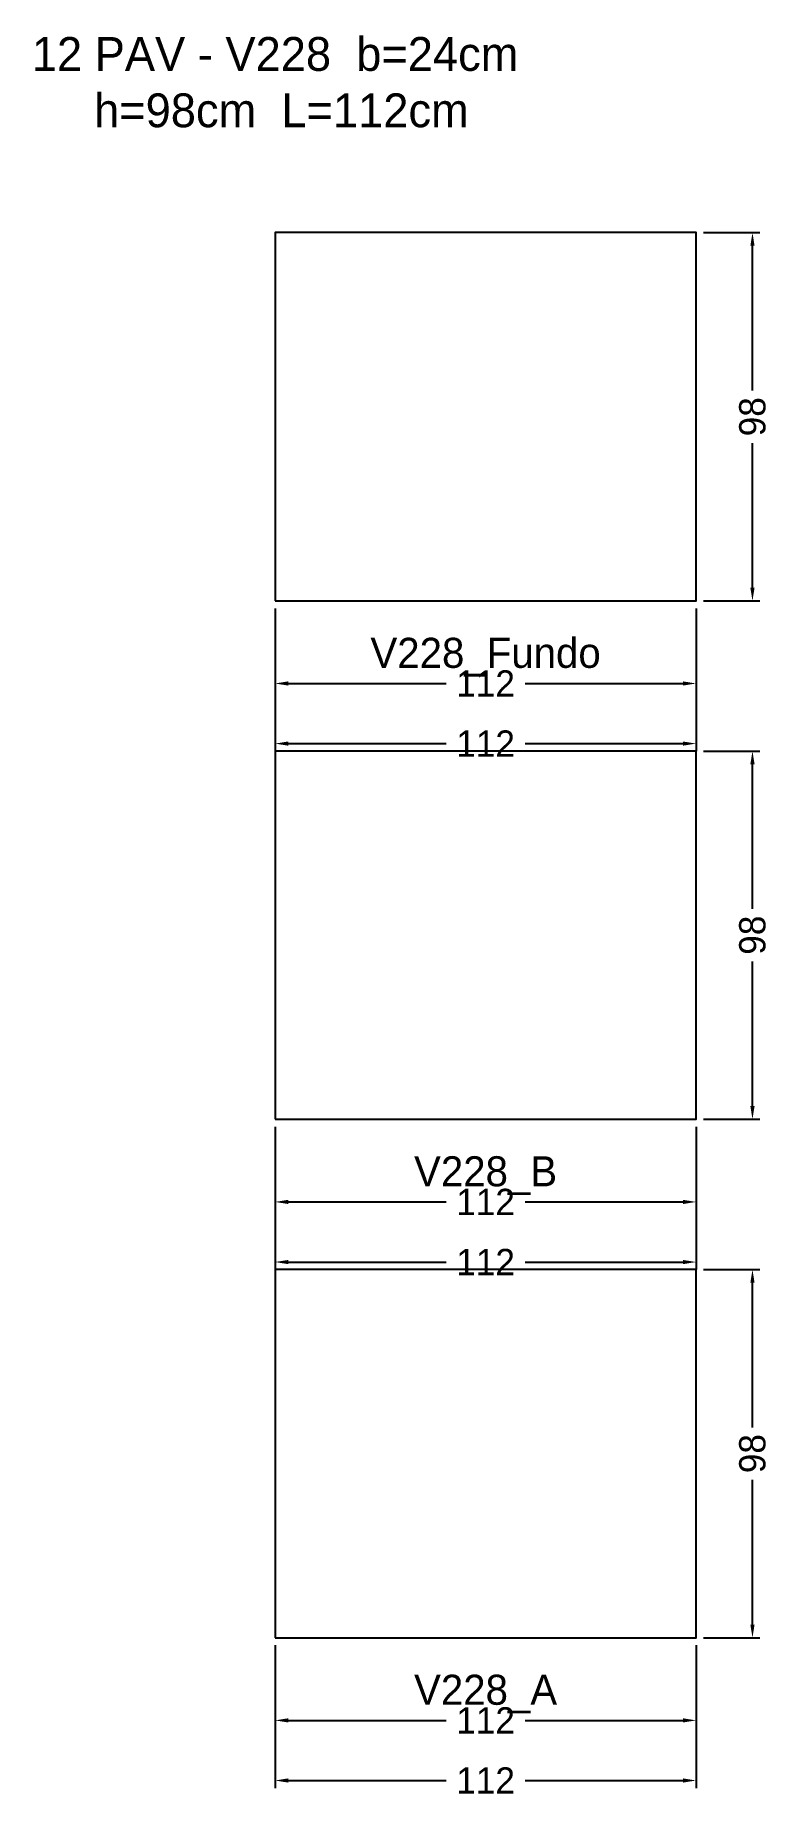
# Model space of a CAD drawing. Header units: metres. Extents: x -64 to 132, y -43 to 427.
import ezdxf

# ---------------------------------------------------------------- set-up
doc = ezdxf.new("R2010")
doc.units = ezdxf.units.M
for name, color, linetype in [('COTA', 3, 'Continuous'), ('NOMENCLATURA', 2, 'Continuous'), ('Paineis', 7, 'Continuous'), ('Texto Secao', 2, 'Continuous')]:
    doc.layers.add(name, color=color, linetype=linetype)
doc.dimstyles.new('COTA_VIG', dxfattribs={"dimtxt": 7, "dimasz": 3.5, "dimexe": 2, "dimexo": 2, "dimgap": 1.5, "dimtad": 1, "dimdec": 1, "dimcen": 2.5, "dimclrd": 3, "dimclre": 3, "dimclrt": 3, "dimazin": 3, "dimtfac": 1, "dimtmove": 0, "dimatfit": 3})

# ---------------------------------------------------------------- blocks, each defined once
blk = doc.blocks.new('_CLOSEDFILLED')
at = {"color": 0, "linetype": 'BYBLOCK'}
blk.add_solid([(-1, 0.16), (0, 0), (-1, -0.16)], dxfattribs=at)
blk = doc.blocks.new('*D1')
at = {"color": 3}
for p, q in [((0, -2), (0, -24)), ((112, -2), (112, -24)), ((3.5, -22), (45.5, -22)), ((66.5, -22), (108.5, -22))]:
    blk.add_line(p, q, dxfattribs=at)
at = {"layer": 'Defpoints'}
for p in [(0, 0), (112, 0), (0, -22)]:
    blk.add_point(p, dxfattribs=at)
at = {"layer": 'COTA', "color": 3, "xscale": 3.5, "yscale": 3.5, "rotation": 180}
blk.add_blockref('_CLOSEDFILLED', (0, -22), dxfattribs=at)
at = {"layer": 'COTA', "color": 3, "xscale": 3.5, "yscale": 3.5}
blk.add_blockref('_CLOSEDFILLED', (112, -22), dxfattribs=at)
at = {"layer": 'COTA', "color": 3, "insert": (56, -22), "char_height": 7, "attachment_point": 5}
blk.add_mtext('112', dxfattribs=at)
blk = doc.blocks.new('*D2')
at = {"color": 3}
for p, q in [((0, -2), (0, -40)), ((112, -2), (112, -40)), ((3.5, -38), (45.5, -38)), ((66.5, -38), (108.5, -38))]:
    blk.add_line(p, q, dxfattribs=at)
at = {"layer": 'Defpoints'}
for p in [(0, 0), (112, 0), (0, -38)]:
    blk.add_point(p, dxfattribs=at)
at = {"layer": 'COTA', "color": 3, "xscale": 3.5, "yscale": 3.5, "rotation": 180}
blk.add_blockref('_CLOSEDFILLED', (0, -38), dxfattribs=at)
at = {"layer": 'COTA', "color": 3, "xscale": 3.5, "yscale": 3.5}
blk.add_blockref('_CLOSEDFILLED', (112, -38), dxfattribs=at)
at = {"layer": 'COTA', "color": 3, "insert": (56, -38), "char_height": 7, "attachment_point": 5}
blk.add_mtext('112', dxfattribs=at)
blk = doc.blocks.new('*D3')
at = {"color": 3}
for p, q in [((114, 98), (129, 98)), ((127, 56), (127, 94.5)), ((127, 3.5), (127, 42)), ((114, 0), (129, 0))]:
    blk.add_line(p, q, dxfattribs=at)
at = {"layer": 'Defpoints'}
for p in [(112, 98), (112, 0), (127, 0)]:
    blk.add_point(p, dxfattribs=at)
at = {"layer": 'COTA', "color": 3, "xscale": 3.5, "yscale": 3.5}
for p, rotation in [((127, 98), 90), ((127, 0), 270)]:
    blk.add_blockref('_CLOSEDFILLED', p, dxfattribs=dict(at, rotation=rotation))
at = {"layer": 'COTA', "color": 3, "insert": (127, 49), "char_height": 7, "attachment_point": 5, "rotation": 90}
blk.add_mtext('98', dxfattribs=at)
blk = doc.blocks.new('*D4')
at = {"color": 3}
for p, q in [((0, 136), (0, 114)), ((112, 136), (112, 114)), ((3.5, 116), (45.5, 116)), ((66.5, 116), (108.5, 116))]:
    blk.add_line(p, q, dxfattribs=at)
at = {"layer": 'Defpoints'}
for p in [(0, 138), (112, 138), (0, 116)]:
    blk.add_point(p, dxfattribs=at)
at = {"layer": 'COTA', "color": 3, "xscale": 3.5, "yscale": 3.5, "rotation": 180}
blk.add_blockref('_CLOSEDFILLED', (0, 116), dxfattribs=at)
at = {"layer": 'COTA', "color": 3, "xscale": 3.5, "yscale": 3.5}
blk.add_blockref('_CLOSEDFILLED', (112, 116), dxfattribs=at)
at = {"layer": 'COTA', "color": 3, "insert": (56, 116), "char_height": 7, "attachment_point": 5}
blk.add_mtext('112', dxfattribs=at)
blk = doc.blocks.new('*D5')
at = {"color": 3}
for p, q in [((0, 136), (0, 98)), ((112, 136), (112, 98)), ((3.5, 100), (45.5, 100)), ((66.5, 100), (108.5, 100))]:
    blk.add_line(p, q, dxfattribs=at)
at = {"layer": 'Defpoints'}
for p in [(0, 138), (112, 138), (0, 100)]:
    blk.add_point(p, dxfattribs=at)
at = {"layer": 'COTA', "color": 3, "xscale": 3.5, "yscale": 3.5, "rotation": 180}
blk.add_blockref('_CLOSEDFILLED', (0, 100), dxfattribs=at)
at = {"layer": 'COTA', "color": 3, "xscale": 3.5, "yscale": 3.5}
blk.add_blockref('_CLOSEDFILLED', (112, 100), dxfattribs=at)
at = {"layer": 'COTA', "color": 3, "insert": (56, 100), "char_height": 7, "attachment_point": 5}
blk.add_mtext('112', dxfattribs=at)
blk = doc.blocks.new('*D6')
at = {"color": 3}
for p, q in [((114, 236), (129, 236)), ((127, 194), (127, 232.5)), ((127, 141.5), (127, 180)), ((114, 138), (129, 138))]:
    blk.add_line(p, q, dxfattribs=at)
at = {"layer": 'Defpoints'}
for p in [(112, 236), (112, 138), (127, 138)]:
    blk.add_point(p, dxfattribs=at)
at = {"layer": 'COTA', "color": 3, "xscale": 3.5, "yscale": 3.5}
for p, rotation in [((127, 236), 90), ((127, 138), 270)]:
    blk.add_blockref('_CLOSEDFILLED', p, dxfattribs=dict(at, rotation=rotation))
at = {"layer": 'COTA', "color": 3, "insert": (127, 187), "char_height": 7, "attachment_point": 5, "rotation": 90}
blk.add_mtext('98', dxfattribs=at)
blk = doc.blocks.new('*D7')
at = {"color": 3}
for p, q in [((0, 274), (0, 252)), ((112, 274), (112, 252)), ((3.5, 254), (45.5, 254)), ((66.5, 254), (108.5, 254))]:
    blk.add_line(p, q, dxfattribs=at)
at = {"layer": 'Defpoints'}
for p in [(0, 276), (112, 276), (0, 254)]:
    blk.add_point(p, dxfattribs=at)
at = {"layer": 'COTA', "color": 3, "xscale": 3.5, "yscale": 3.5, "rotation": 180}
blk.add_blockref('_CLOSEDFILLED', (0, 254), dxfattribs=at)
at = {"layer": 'COTA', "color": 3, "xscale": 3.5, "yscale": 3.5}
blk.add_blockref('_CLOSEDFILLED', (112, 254), dxfattribs=at)
at = {"layer": 'COTA', "color": 3, "insert": (56, 254), "char_height": 7, "attachment_point": 5}
blk.add_mtext('112', dxfattribs=at)
blk = doc.blocks.new('*D8')
at = {"color": 3}
for p, q in [((0, 274), (0, 236)), ((112, 274), (112, 236)), ((3.5, 238), (45.5, 238)), ((66.5, 238), (108.5, 238))]:
    blk.add_line(p, q, dxfattribs=at)
at = {"layer": 'Defpoints'}
for p in [(0, 276), (112, 276), (0, 238)]:
    blk.add_point(p, dxfattribs=at)
at = {"layer": 'COTA', "color": 3, "xscale": 3.5, "yscale": 3.5, "rotation": 180}
blk.add_blockref('_CLOSEDFILLED', (0, 238), dxfattribs=at)
at = {"layer": 'COTA', "color": 3, "xscale": 3.5, "yscale": 3.5}
blk.add_blockref('_CLOSEDFILLED', (112, 238), dxfattribs=at)
at = {"layer": 'COTA', "color": 3, "insert": (56, 238), "char_height": 7, "attachment_point": 5}
blk.add_mtext('112', dxfattribs=at)
blk = doc.blocks.new('*D9')
at = {"color": 3}
for p, q in [((114, 374), (129, 374)), ((127, 332), (127, 370.5)), ((127, 279.5), (127, 318)), ((114, 276), (129, 276))]:
    blk.add_line(p, q, dxfattribs=at)
at = {"layer": 'Defpoints'}
for p in [(112, 374), (112, 276), (127, 276)]:
    blk.add_point(p, dxfattribs=at)
at = {"layer": 'COTA', "color": 3, "xscale": 3.5, "yscale": 3.5}
for p, rotation in [((127, 374), 90), ((127, 276), 270)]:
    blk.add_blockref('_CLOSEDFILLED', p, dxfattribs=dict(at, rotation=rotation))
at = {"layer": 'COTA', "color": 3, "insert": (127, 325), "char_height": 7, "attachment_point": 5, "rotation": 90}
blk.add_mtext('98', dxfattribs=at)

msp = doc.modelspace()

# ---------------------------------------------------------------- linework, layer by layer
at = {"layer": 'Paineis'}
for points in [[(0, 276), (112, 276), (112, 374), (0, 374)], [(0, 138), (112, 138), (112, 236), (0, 236)], [(0, 0), (112, 0), (112, 98), (0, 98)]]:
    msp.add_lwpolyline(points, close=True, dxfattribs=at)

# ---------------------------------------------------------------- texts
at = {"layer": 'NOMENCLATURA', "insert": (0, 414), "char_height": 9, "width": 132, "attachment_point": 5}
msp.add_mtext('12 PAV - V228  b=24cm  h=98cm  L=112cm', dxfattribs=at)
at = {"layer": 'Texto Secao', "char_height": 8, "width": 132, "attachment_point": 5}
for s, insert in [('V228_Fundo', (56, 261)), ('V228_B', (56, 123)), ('V228_A', (56, -15))]:
    msp.add_mtext(s, dxfattribs=dict(at, insert=insert))

# ---------------------------------------------------------------- dimensions: what is measured, and where the dimension line sits
at = {"layer": 'COTA'}
for base, p1, p2, picture, middle in [((127, 276), (112, 276), (112, 374), '*D9', (127, 325)), ((127, 138), (112, 138), (112, 236), '*D6', (127, 187)), ((127, 0), (112, 0), (112, 98), '*D3', (127, 49))]:
    dim = msp.add_linear_dim(base=base, p1=p1, p2=p2, angle=90, dimstyle='COTA_VIG', dxfattribs=at)
    dim.commit()
    dim.dimension.update_dxf_attribs({"geometry": picture, "text_midpoint": middle})
for base, p1, p2, picture, middle in [((0, 254), (0, 276), (112, 276), '*D7', (56, 254)), ((0, 238), (0, 276), (112, 276), '*D8', (56, 238)), ((0, 116), (0, 138), (112, 138), '*D4', (56, 116)), ((0, 100), (0, 138), (112, 138), '*D5', (56, 100)), ((0, -22), (0, 0), (112, 0), '*D1', (56, -22)), ((0, -38), (0, 0), (112, 0), '*D2', (56, -38))]:
    dim = msp.add_linear_dim(base=base, p1=p1, p2=p2, dimstyle='COTA_VIG', dxfattribs=at)
    dim.commit()
    dim.dimension.update_dxf_attribs({"geometry": picture, "text_midpoint": middle})

doc.saveas('drawing.dxf')
